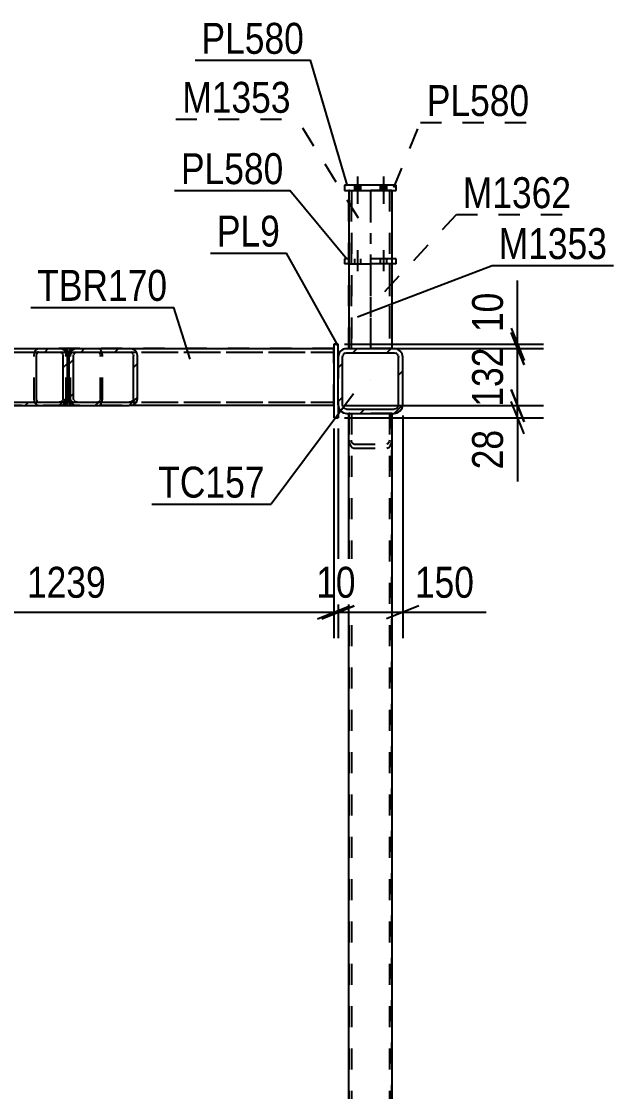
# Model space of a CAD drawing. Header units: millimetres. Extents: x -808 to 381, y -747 to 94.
# Drawn here: x 191 to 245.9, y -192.8 to -93.7 of the extents above; entities that cross this region are included whole.
import ezdxf

# ---------------------------------------------------------------- set-up
doc = ezdxf.new("R2010")
doc.units = ezdxf.units.MM
doc.linetypes.add('DXK_LINE_DOT2', pattern=[3.9198, 1.9599, -1.9599])
doc.linetypes.add('DXK_LINE_DOT3', pattern=[5.9187, 2.979, -0.9799, 0.9799, -0.9799])
doc.styles.add('Arial Narrow', font='ARIALN.TTF', dxfattribs={"height": 0.2})

# ---------------------------------------------------------------- blocks, each defined once
blk = doc.blocks.new('Part-232923327-143128 - 104352')
at = {"color": 7, "linetype": 'DXK_LINE_DOT2'}
for p, q in [((221.367, -109.31), (225.367, -109.31)), ((221.367, -123.953), (221.367, -109.31)), ((221.607, -123.953), (221.607, -109.31)), ((225.127, -109.31), (225.127, -123.953)), ((225.367, -109.31), (225.367, -123.953)), ((225.367, -123.953), (221.367, -123.953))]:
    blk.add_line(p, q, dxfattribs=at)
at = {"color": 7, "linetype": 'DXK_LINE_DOT3'}
blk.add_line((223.367, -109.31), (223.367, -123.953), dxfattribs=at)
blk = doc.blocks.new('Bolt-232923327-143208 - 104352')
at = {"linetype": 'Continuous'}
for points in [[(221.887, -109.31), (222.447, -109.31), (222.447, -108.83), (221.887, -108.83)], [(221.887, -109.31), (222.447, -109.31), (222.447, -108.83), (221.887, -108.83)], [(224.287, -109.31), (224.847, -109.31), (224.847, -108.83), (224.287, -108.83)], [(224.287, -109.31), (224.847, -109.31), (224.847, -108.83), (224.287, -108.83)]]:
    blk.add_hatch(color=1, dxfattribs=at).paths.add_polyline_path(points)
at = {"color": 1, "linetype": 'Continuous'}
for p, q in [((221.887, -108.83), (221.887, -109.31)), ((221.887, -108.83), (221.887, -109.31)), ((222.167, -108.03), (222.167, -110.55)), ((222.167, -108.03), (222.167, -110.55)), ((222.447, -108.83), (222.447, -109.31)), ((222.447, -108.83), (222.447, -109.31)), ((224.287, -108.83), (224.287, -109.31)), ((224.287, -108.83), (224.287, -109.31)), ((224.567, -108.03), (224.567, -110.55)), ((224.567, -108.03), (224.567, -110.55)), ((224.847, -108.83), (224.847, -109.31)), ((224.847, -108.83), (224.847, -109.31))]:
    blk.add_line(p, q, dxfattribs=at)
blk = doc.blocks.new('Part-232923327-104367 - 104352')
at = {"linetype": 'Continuous'}
h = blk.add_hatch(dxfattribs=at)
h.set_pattern_fill('', scale=0.7, style=0, pattern_type=0)
h.set_pattern_definition([(45, (201.0122, -129.23), (-1.57154, 1.57154), [])])
h.paths.add_polyline_path([(196.224, -129.23), (201.012, -129.23), (201.305, -129.181), (201.554, -129.043), (201.72, -128.835), (201.778, -128.59), (201.778, -124.59), (201.72, -124.345), (201.554, -124.138), (201.305, -123.999), (201.012, -123.95), (196.224, -123.95), (195.931, -123.999), (195.683, -124.138), (195.517, -124.345), (195.458, -124.59), (195.458, -128.59), (195.517, -128.835), (195.683, -129.043), (195.931, -129.181)])
h.paths.add_polyline_path([(195.871, -128.713), (195.841, -128.59), (195.841, -124.59), (195.871, -124.468), (195.954, -124.364), (196.078, -124.294), (196.224, -124.27), (201.012, -124.27), (201.159, -124.294), (201.283, -124.364), (201.366, -124.468), (201.395, -124.59), (201.395, -128.59), (201.366, -128.713), (201.283, -128.816), (201.159, -128.886), (201.012, -128.91), (196.224, -128.91), (196.078, -128.886), (195.954, -128.816)])
at = {"color": 2, "linetype": 'Continuous'}
for p, q in [((170.408, -123.95), (189.723, -123.95)), ((194.985, -123.95), (196.224, -123.95)), ((195.517, -124.345), (195.458, -124.59)), ((195.458, -128.59), (195.458, -124.59)), ((195.841, -124.59), (195.871, -124.468)), ((195.841, -128.59), (195.841, -124.59)), ((196.224, -123.95), (195.931, -123.999)), ((196.078, -124.294), (196.224, -124.27)), ((196.224, -123.95), (201.012, -123.95)), ((196.224, -124.27), (201.012, -124.27)), ((201.305, -123.999), (201.012, -123.95)), ((201.012, -124.27), (201.159, -124.294)), ((201.366, -124.468), (201.395, -124.59)), ((201.395, -128.59), (201.395, -124.59)), ((201.778, -124.59), (201.72, -124.345)), ((201.778, -128.59), (201.778, -124.59)), ((195.458, -128.59), (195.517, -128.835)), ((195.871, -128.713), (195.841, -128.59)), ((201.395, -128.59), (201.366, -128.713)), ((201.72, -128.835), (201.778, -128.59)), ((170.408, -129.23), (189.723, -129.23)), ((194.985, -129.23), (196.224, -129.23)), ((195.931, -129.181), (196.224, -129.23)), ((196.224, -128.91), (196.078, -128.886)), ((196.224, -128.91), (201.012, -128.91)), ((196.224, -129.23), (201.012, -129.23)), ((201.159, -128.886), (201.012, -128.91)), ((201.012, -129.23), (201.305, -129.181))]:
    blk.add_line(p, q, dxfattribs=at)
at = {"color": 7, "linetype": 'DXK_LINE_DOT2'}
for p, q in [((170.408, -123.95), (170.408, -129.23)), ((170.408, -124.27), (201.012, -124.27)), ((189.723, -123.95), (194.985, -123.95)), ((196.224, -123.95), (201.012, -123.95)), ((170.408, -128.91), (201.012, -128.91)), ((189.723, -129.23), (194.985, -129.23)), ((196.224, -129.23), (201.012, -129.23))]:
    blk.add_line(p, q, dxfattribs=at)
at = {"color": 2, "linetype": 'Continuous'}
for centre, radius, start, end in [((196.149, -124.68), 0.716, 107.70119, 152.05373), ((196.187, -124.635), 0.358, 107.70119, 152.05373), ((201.05, -124.635), 0.358, 27.94628, 72.29881), ((201.088, -124.68), 0.716, 27.94628, 72.29881), ((196.187, -128.545), 0.358, 207.94628, 252.29881), ((201.05, -128.545), 0.358, 287.70119, 332.05373), ((196.149, -128.5), 0.716, 207.94628, 252.29881), ((201.088, -128.5), 0.716, 287.70119, 332.05373)]:
    blk.add_arc(centre, radius, start, end, dxfattribs=at)
blk = doc.blocks.new('Part-232923327-104368 - 104352')
at = {"linetype": 'Continuous'}
h = blk.add_hatch(dxfattribs=at)
h.set_pattern_fill('', scale=0.7, style=0, pattern_type=0)
h.set_pattern_definition([(45, (194.5106, -129.23), (-1.57154, 1.57154), [])])
h.paths.add_polyline_path([(189.723, -129.23), (194.511, -129.23), (194.804, -129.181), (195.052, -129.043), (195.218, -128.835), (195.277, -128.59), (195.277, -124.59), (195.218, -124.345), (195.052, -124.138), (194.804, -123.999), (194.511, -123.95), (189.723, -123.95), (189.43, -123.999), (189.181, -124.138), (189.015, -124.345), (188.957, -124.59), (188.957, -128.59), (189.015, -128.835), (189.181, -129.043), (189.43, -129.181)])
h.paths.add_polyline_path([(189.369, -128.713), (189.34, -128.59), (189.34, -124.59), (189.369, -124.468), (189.452, -124.364), (189.576, -124.294), (189.723, -124.27), (194.511, -124.27), (194.657, -124.294), (194.781, -124.364), (194.864, -124.468), (194.894, -124.59), (194.894, -128.59), (194.864, -128.713), (194.781, -128.816), (194.657, -128.886), (194.511, -128.91), (189.723, -128.91), (189.576, -128.886), (189.452, -128.816)])
at = {"color": 2, "linetype": 'Continuous'}
for p, q in [((189.015, -124.345), (188.957, -124.59)), ((188.957, -128.59), (188.957, -124.59)), ((189.34, -124.59), (189.369, -124.468)), ((189.34, -128.59), (189.34, -124.59)), ((189.723, -123.95), (189.43, -123.999)), ((189.576, -124.294), (189.723, -124.27)), ((189.723, -123.95), (194.511, -123.95)), ((189.723, -124.27), (194.511, -124.27)), ((192.414, -124.468), (192.399, -124.59)), ((192.399, -124.59), (192.399, -128.59)), ((192.455, -124.364), (192.414, -124.468)), ((192.517, -124.294), (192.455, -124.364)), ((192.591, -124.27), (192.517, -124.294)), ((194.511, -123.95), (194.985, -123.95)), ((194.804, -123.999), (194.511, -123.95)), ((194.511, -124.27), (194.657, -124.294)), ((194.864, -124.468), (194.894, -124.59)), ((194.894, -128.59), (194.894, -124.59)), ((194.985, -123.95), (195.131, -123.999)), ((195.131, -123.999), (195.255, -124.138)), ((195.277, -124.59), (195.218, -124.345)), ((195.255, -124.138), (195.338, -124.345)), ((195.277, -128.59), (195.277, -124.59)), ((195.338, -124.345), (195.368, -124.59)), ((195.368, -128.59), (195.368, -124.59)), ((188.957, -128.59), (189.015, -128.835)), ((189.369, -128.713), (189.34, -128.59)), ((192.399, -128.59), (192.414, -128.713)), ((192.414, -128.713), (192.455, -128.816)), ((192.455, -128.816), (192.517, -128.886)), ((194.894, -128.59), (194.864, -128.713)), ((195.218, -128.835), (195.277, -128.59)), ((195.368, -128.59), (195.338, -128.835)), ((189.43, -129.181), (189.723, -129.23)), ((189.723, -128.91), (189.576, -128.886)), ((189.723, -128.91), (194.511, -128.91)), ((189.723, -129.23), (194.511, -129.23)), ((192.517, -128.886), (192.591, -128.91)), ((194.657, -128.886), (194.511, -128.91)), ((194.511, -129.23), (194.804, -129.181)), ((194.511, -129.23), (194.985, -129.23)), ((195.131, -129.181), (194.985, -129.23)), ((195.255, -129.043), (195.131, -129.181)), ((195.338, -128.835), (195.255, -129.043))]:
    blk.add_line(p, q, dxfattribs=at)
at = {"color": 7, "linetype": 'DXK_LINE_DOT2'}
for p, q in [((189.723, -123.95), (194.511, -123.95)), ((189.723, -124.27), (194.985, -124.27)), ((192.208, -124.59), (192.237, -124.345)), ((192.208, -128.59), (192.208, -124.59)), ((192.237, -124.345), (192.32, -124.138)), ((192.32, -124.138), (192.444, -123.999)), ((192.444, -123.999), (192.591, -123.95)), ((195.058, -124.294), (194.985, -124.27)), ((195.12, -124.364), (195.058, -124.294)), ((195.161, -124.468), (195.12, -124.364)), ((195.176, -124.59), (195.161, -124.468)), ((195.176, -128.59), (195.176, -124.59)), ((192.237, -128.835), (192.208, -128.59)), ((195.058, -128.886), (195.12, -128.816)), ((195.12, -128.816), (195.161, -128.713)), ((195.161, -128.713), (195.176, -128.59)), ((189.723, -128.91), (194.985, -128.91)), ((189.723, -129.23), (194.511, -129.23)), ((192.32, -129.043), (192.237, -128.835)), ((192.444, -129.181), (192.32, -129.043)), ((192.591, -129.23), (192.444, -129.181)), ((194.985, -128.91), (195.058, -128.886))]:
    blk.add_line(p, q, dxfattribs=at)
at = {"color": 2, "linetype": 'Continuous'}
for centre, radius, start, end in [((189.647, -124.68), 0.716, 107.70119, 152.05373), ((189.685, -124.635), 0.358, 107.70119, 152.05373), ((194.548, -124.635), 0.358, 27.94627, 72.2988), ((194.586, -124.68), 0.716, 27.94627, 72.2988), ((189.685, -128.545), 0.358, 207.94627, 252.2988), ((194.548, -128.545), 0.358, 287.70119, 332.05373), ((189.647, -128.5), 0.716, 207.94627, 252.2988), ((194.586, -128.5), 0.716, 287.70119, 332.05373)]:
    blk.add_arc(centre, radius, start, end, dxfattribs=at)
blk = doc.blocks.new('Bolt-232923327-143206 - 104352')
at = {"linetype": 'Continuous'}
for points in [[(221.887, -109.31), (222.447, -109.31), (222.447, -108.83), (221.887, -108.83)], [(221.887, -109.31), (222.447, -109.31), (222.447, -108.83), (221.887, -108.83)], [(224.287, -109.31), (224.847, -109.31), (224.847, -108.83), (224.287, -108.83)], [(224.287, -109.31), (224.847, -109.31), (224.847, -108.83), (224.287, -108.83)]]:
    blk.add_hatch(color=1, dxfattribs=at).paths.add_polyline_path(points)
at = {"color": 1, "linetype": 'Continuous'}
for p, q in [((221.887, -108.83), (221.887, -109.31)), ((221.887, -108.83), (221.887, -109.31)), ((222.167, -108.03), (222.167, -110.55)), ((222.167, -108.03), (222.167, -110.55)), ((222.447, -108.83), (222.447, -109.31)), ((222.447, -108.83), (222.447, -109.31)), ((224.287, -108.83), (224.287, -109.31)), ((224.287, -108.83), (224.287, -109.31)), ((224.567, -108.03), (224.567, -110.55)), ((224.567, -108.03), (224.567, -110.55)), ((224.847, -108.83), (224.847, -109.31)), ((224.847, -108.83), (224.847, -109.31))]:
    blk.add_line(p, q, dxfattribs=at)
blk = doc.blocks.new('Part-232923327-104369 - 104352')
at = {"color": 7, "linetype": 'DXK_LINE_DOT2'}
for p, q in [((219.967, -123.95), (194.314, -123.95)), ((194.314, -124.27), (219.967, -124.27)), ((219.967, -129.23), (219.967, -123.95)), ((194.314, -128.91), (219.967, -128.91)), ((219.967, -129.23), (194.314, -129.23))]:
    blk.add_line(p, q, dxfattribs=at)
blk = doc.blocks.new('Part-232923327-143133 - 104352')
at = {"color": 2, "linetype": 'Continuous'}
for p, q in [((225.767, -108.83), (220.967, -108.83)), ((220.967, -108.83), (220.967, -109.31)), ((225.767, -109.31), (225.767, -108.83)), ((220.967, -109.31), (225.767, -109.31))]:
    blk.add_line(p, q, dxfattribs=at)
blk = doc.blocks.new('Part-232923327-104370 - 104352')
at = {"color": 7, "linetype": 'DXK_LINE_DOT2'}
for p, q in [((170.408, -123.95), (194.985, -123.95)), ((170.408, -129.23), (170.408, -123.95)), ((170.416, -124.137), (170.408, -124.129)), ((170.408, -124.27), (194.985, -124.27)), ((170.499, -124.345), (170.416, -124.137)), ((170.528, -124.59), (170.499, -124.345)), ((170.528, -128.59), (170.528, -124.59)), ((194.985, -123.95), (195.131, -123.999)), ((195.058, -124.294), (194.985, -124.27)), ((195.12, -124.364), (195.058, -124.294)), ((195.161, -124.468), (195.12, -124.364)), ((195.131, -123.999), (195.255, -124.137)), ((195.176, -124.59), (195.161, -124.468)), ((195.176, -128.59), (195.176, -124.59)), ((195.255, -124.137), (195.338, -124.345)), ((195.338, -124.345), (195.368, -124.59)), ((195.368, -128.59), (195.368, -124.59)), ((170.499, -128.835), (170.528, -128.59)), ((195.058, -128.886), (195.12, -128.816)), ((195.12, -128.816), (195.161, -128.712)), ((195.161, -128.712), (195.176, -128.59)), ((195.368, -128.59), (195.338, -128.835)), ((170.408, -128.91), (194.985, -128.91)), ((170.408, -129.051), (170.416, -129.043)), ((194.985, -129.23), (170.408, -129.23)), ((170.416, -129.043), (170.499, -128.835)), ((194.985, -128.91), (195.058, -128.886)), ((195.131, -129.181), (194.985, -129.23)), ((195.255, -129.043), (195.131, -129.181)), ((195.338, -128.835), (195.255, -129.043))]:
    blk.add_line(p, q, dxfattribs=at)
blk = doc.blocks.new('Part-232923327-104394 - 104352')
at = {"color": 2, "linetype": 'Continuous'}
for p, q in [((221.367, -241.722), (221.367, -129.95)), ((225.367, -129.95), (225.367, -241.722))]:
    blk.add_line(p, q, dxfattribs=at)
at = {"color": 7, "linetype": 'DXK_LINE_DOT2'}
for p, q in [((221.367, -129.95), (225.367, -129.95)), ((221.607, -129.95), (221.607, -248.95)), ((225.127, -129.95), (225.127, -248.95))]:
    blk.add_line(p, q, dxfattribs=at)
blk = doc.blocks.new('Part-232923327-143173 - 104352')
at = {"color": 2, "linetype": 'Continuous'}
for p, q in [((220.967, -115.627), (220.967, -116.107)), ((221.367, -115.627), (220.967, -115.627)), ((225.767, -115.627), (225.367, -115.627)), ((225.767, -116.107), (225.767, -115.627)), ((221.367, -116.107), (220.967, -116.107)), ((225.767, -116.107), (225.367, -116.107))]:
    blk.add_line(p, q, dxfattribs=at)
at = {"color": 7, "linetype": 'DXK_LINE_DOT2'}
for p, q in [((225.367, -115.627), (221.367, -115.627)), ((225.367, -116.107), (221.367, -116.107))]:
    blk.add_line(p, q, dxfattribs=at)
blk = doc.blocks.new('Part-232923327-104401 - 104352')
at = {"color": 7, "linetype": 'DXK_LINE_DOT2'}
for p, q in [((225.367, -129.95), (221.367, -129.95)), ((221.367, -129.95), (221.367, -248.95)), ((221.607, -129.95), (221.607, -248.95)), ((225.127, -129.95), (225.127, -248.95)), ((225.367, -248.95), (225.367, -129.95)), ((221.367, -132.416), (221.404, -132.699)), ((221.404, -132.699), (221.508, -132.939)), ((221.626, -132.558), (221.607, -132.416)), ((221.678, -132.678), (221.626, -132.558)), ((221.755, -132.758), (221.678, -132.678)), ((221.847, -132.786), (221.755, -132.758)), ((221.847, -132.786), (224.887, -132.786)), ((224.979, -132.758), (224.887, -132.786)), ((225.057, -132.678), (224.979, -132.758)), ((225.109, -132.558), (225.057, -132.678)), ((225.127, -132.416), (225.109, -132.558)), ((225.227, -132.939), (225.331, -132.699)), ((225.331, -132.699), (225.367, -132.416)), ((221.508, -132.939), (221.664, -133.099)), ((221.664, -133.099), (221.847, -133.156)), ((221.847, -133.156), (224.887, -133.156)), ((224.887, -133.156), (225.071, -133.099)), ((225.071, -133.099), (225.227, -132.939))]:
    blk.add_line(p, q, dxfattribs=at)
blk = doc.blocks.new('Part-232923327-143132 - 104352')
at = {"color": 2, "linetype": 'Continuous'}
for p, q in [((221.367, -109.31), (221.367, -123.95)), ((225.367, -109.31), (225.367, -123.95))]:
    blk.add_line(p, q, dxfattribs=at)
at = {"color": 7, "linetype": 'DXK_LINE_DOT2'}
for p, q in [((225.367, -109.31), (221.367, -109.31)), ((221.607, -109.31), (221.607, -123.953)), ((225.127, -109.31), (225.127, -123.953)), ((221.367, -123.953), (221.367, -123.95)), ((225.367, -123.953), (221.367, -123.953)), ((225.367, -123.95), (225.367, -123.953))]:
    blk.add_line(p, q, dxfattribs=at)
at = {"color": 7, "linetype": 'DXK_LINE_DOT3'}
blk.add_line((223.367, -109.31), (223.367, -123.953), dxfattribs=at)
blk = doc.blocks.new('Part-232923327-104450 - 104352')
at = {"color": 2, "linetype": 'Continuous'}
for p, q in [((219.967, -123.55), (219.967, -123.55)), ((219.967, -123.55), (219.967, -130.35)), ((220.367, -123.55), (219.967, -123.55)), ((220.367, -123.55), (220.367, -123.55)), ((220.367, -124.75), (220.367, -123.55)), ((220.367, -129.15), (220.367, -130.35)), ((220.367, -130.35), (219.967, -130.35)), ((220.367, -130.35), (220.367, -130.35))]:
    blk.add_line(p, q, dxfattribs=at)
at = {"color": 7, "linetype": 'DXK_LINE_DOT2'}
for p, q in [((219.967, -123.55), (220.367, -123.55)), ((220.367, -124.75), (220.367, -129.15)), ((219.967, -130.35), (220.367, -130.35))]:
    blk.add_line(p, q, dxfattribs=at)
blk = doc.blocks.new('Part-232923327-104427 - 104352')
at = {"linetype": 'Continuous'}
h = blk.add_hatch(dxfattribs=at)
h.set_pattern_fill('', scale=0.7, style=0, pattern_type=0)
h.set_pattern_definition([(45, (225.5673, -129.95), (-1.57154, 1.57154), [])])
h.paths.add_polyline_path([(221.167, -129.95), (225.567, -129.95), (225.873, -129.889), (226.133, -129.716), (226.306, -129.456), (226.367, -129.15), (226.367, -124.75), (226.306, -124.444), (226.133, -124.184), (225.873, -124.011), (225.567, -123.95), (221.167, -123.95), (220.861, -124.011), (220.602, -124.184), (220.428, -124.444), (220.367, -124.75), (220.367, -129.15), (220.428, -129.456), (220.602, -129.716), (220.861, -129.889)])
h.paths.add_polyline_path([(220.884, -129.433), (220.798, -129.303), (220.767, -129.15), (220.767, -124.75), (220.798, -124.597), (220.884, -124.467), (221.014, -124.38), (221.167, -124.35), (225.567, -124.35), (225.72, -124.38), (225.85, -124.467), (225.937, -124.597), (225.967, -124.75), (225.967, -129.15), (225.937, -129.303), (225.85, -129.433), (225.72, -129.52), (225.567, -129.55), (221.167, -129.55), (221.014, -129.52)])
at = {"color": 2, "linetype": 'Continuous'}
for p, q in [((220.428, -124.444), (220.367, -124.75)), ((220.367, -124.75), (220.367, -124.75)), ((220.367, -129.15), (220.367, -124.75)), ((220.767, -124.75), (220.798, -124.597)), ((220.767, -124.75), (220.767, -124.75)), ((220.767, -129.15), (220.767, -124.75)), ((221.167, -123.95), (220.861, -124.011)), ((221.014, -124.38), (221.167, -124.35)), ((221.167, -123.95), (221.167, -123.95)), ((221.167, -123.95), (225.567, -123.95)), ((221.167, -124.35), (221.167, -124.35)), ((221.167, -124.35), (225.567, -124.35)), ((225.567, -123.95), (225.567, -123.95)), ((225.873, -124.011), (225.567, -123.95)), ((225.567, -124.35), (225.567, -124.35)), ((225.567, -124.35), (225.72, -124.38)), ((225.937, -124.597), (225.967, -124.75)), ((225.967, -124.75), (225.967, -124.75)), ((225.967, -129.15), (225.967, -124.75)), ((226.367, -124.75), (226.306, -124.444)), ((226.367, -124.75), (226.367, -124.75)), ((226.367, -129.15), (226.367, -124.75)), ((220.367, -129.15), (220.367, -129.15)), ((220.367, -129.15), (220.428, -129.456)), ((220.767, -129.15), (220.767, -129.15)), ((220.798, -129.303), (220.767, -129.15)), ((221.167, -129.55), (221.014, -129.52)), ((221.167, -129.55), (221.167, -129.55)), ((221.167, -129.55), (225.567, -129.55)), ((225.72, -129.52), (225.567, -129.55)), ((225.567, -129.55), (225.567, -129.55)), ((225.967, -129.15), (225.937, -129.303)), ((225.967, -129.15), (225.967, -129.15)), ((226.306, -129.456), (226.367, -129.15)), ((226.367, -129.15), (226.367, -129.15)), ((220.861, -129.889), (221.167, -129.95)), ((221.167, -129.95), (221.167, -129.95)), ((221.167, -129.95), (225.567, -129.95)), ((225.567, -129.95), (225.873, -129.889)), ((225.567, -129.95), (225.567, -129.95))]:
    blk.add_line(p, q, dxfattribs=at)
at = {"color": 7, "linetype": 'DXK_LINE_DOT3'}
blk.add_line((223.367, -126.95), (223.367, -126.95), dxfattribs=at)
at = {"color": 2, "linetype": 'Continuous'}
for centre, radius, start, end in [((221.167, -124.75), 0.8, 112.5, 157.5), ((221.167, -124.75), 0.4, 112.5, 157.5), ((225.567, -124.75), 0.4, 22.5, 67.5), ((225.567, -124.75), 0.8, 22.5, 67.5), ((221.167, -129.15), 0.8, 202.5, 247.5), ((221.167, -129.15), 0.4, 202.5, 247.5), ((225.567, -129.15), 0.4, 292.5, 337.5), ((225.567, -129.15), 0.8, 292.5, 337.5)]:
    blk.add_arc(centre, radius, start, end, dxfattribs=at)
blk = doc.blocks.new('Part-232923327-104435 - 104352')
at = {"color": 7, "linetype": 'DXK_LINE_DOT2'}
for p, q in [((195.397, -124.345), (195.368, -124.59)), ((195.368, -128.59), (195.368, -124.59)), ((195.48, -124.138), (195.397, -124.345)), ((195.604, -123.999), (195.48, -124.138)), ((195.559, -124.59), (195.574, -124.468)), ((195.559, -128.59), (195.559, -124.59)), ((195.574, -124.468), (195.615, -124.364)), ((195.751, -123.95), (195.604, -123.999)), ((195.615, -124.364), (195.677, -124.294)), ((195.677, -124.294), (195.751, -124.27)), ((195.751, -123.95), (201.012, -123.95)), ((195.751, -124.27), (219.967, -124.27)), ((198.291, -123.999), (198.144, -123.95)), ((198.144, -124.27), (198.218, -124.294)), ((198.218, -124.294), (198.28, -124.364)), ((198.28, -124.364), (198.321, -124.468)), ((198.415, -124.138), (198.291, -123.999)), ((198.321, -124.468), (198.336, -124.59)), ((198.336, -128.59), (198.336, -124.59)), ((198.498, -124.345), (198.415, -124.138)), ((198.527, -124.59), (198.498, -124.345)), ((198.527, -128.59), (198.527, -124.59)), ((219.967, -123.95), (219.967, -129.23)), ((195.368, -128.59), (195.397, -128.835)), ((195.574, -128.713), (195.559, -128.59)), ((195.615, -128.816), (195.574, -128.713)), ((195.677, -128.886), (195.615, -128.816)), ((198.28, -128.816), (198.218, -128.886)), ((198.321, -128.713), (198.28, -128.816)), ((198.336, -128.59), (198.321, -128.713)), ((198.498, -128.835), (198.527, -128.59)), ((195.397, -128.835), (195.48, -129.043)), ((195.48, -129.043), (195.604, -129.181)), ((195.604, -129.181), (195.751, -129.23)), ((195.751, -128.91), (195.677, -128.886)), ((195.751, -128.91), (219.967, -128.91)), ((195.751, -129.23), (201.012, -129.23)), ((198.218, -128.886), (198.144, -128.91)), ((198.144, -129.23), (198.291, -129.181)), ((198.291, -129.181), (198.415, -129.043)), ((198.415, -129.043), (198.498, -128.835))]:
    blk.add_line(p, q, dxfattribs=at)
at = {"color": 2, "linetype": 'Continuous'}
for p, q in [((201.012, -123.95), (219.967, -123.95)), ((219.967, -129.23), (201.012, -129.23))]:
    blk.add_line(p, q, dxfattribs=at)
blk = doc.blocks.new('Part-232923327-143172 - 104352')
at = {"color": 7, "linetype": 'DXK_LINE_DOT2'}
for p, q in [((221.367, -116.107), (225.367, -116.107)), ((221.367, -123.953), (221.367, -116.107)), ((221.607, -123.953), (221.607, -116.107)), ((225.127, -116.107), (225.127, -123.953)), ((225.367, -116.107), (225.367, -123.953)), ((225.367, -123.953), (221.367, -123.953))]:
    blk.add_line(p, q, dxfattribs=at)
at = {"color": 7, "linetype": 'DXK_LINE_DOT3'}
blk.add_line((223.367, -116.107), (223.367, -123.953), dxfattribs=at)
blk = doc.blocks.new('Part-232923327-143129 - 104352')
at = {"color": 7, "linetype": 'DXK_LINE_DOT2'}
for p, q in [((225.767, -108.83), (220.967, -108.83)), ((220.967, -108.83), (220.967, -109.31)), ((225.767, -109.31), (225.767, -108.83)), ((220.967, -109.31), (225.767, -109.31))]:
    blk.add_line(p, q, dxfattribs=at)
blk = doc.blocks.new('Bolt-232923327-143226 - 104352')
at = {"color": 1, "linetype": 'DXK_LINE_DOT2'}
for p, q in [((222.167, -114.827), (222.167, -117.347)), ((222.167, -114.827), (222.167, -117.347)), ((224.567, -114.827), (224.567, -117.347)), ((224.567, -114.827), (224.567, -117.347)), ((221.887, -115.627), (221.887, -116.107)), ((221.887, -115.627), (221.887, -116.107)), ((222.447, -115.627), (222.447, -116.107)), ((222.447, -115.627), (222.447, -116.107)), ((224.287, -115.627), (224.287, -116.107)), ((224.287, -115.627), (224.287, -116.107)), ((224.847, -115.627), (224.847, -116.107)), ((224.847, -115.627), (224.847, -116.107))]:
    blk.add_line(p, q, dxfattribs=at)
blk = doc.blocks.new('StraightDimension-232923327-109334 - 104352')
at = {"color": 7, "linetype": 'Continuous'}
for p, q in [((236.407, -122.45), (237.607, -125.45)), ((220.967, -123.95), (239.407, -123.95)), ((237.007, -129.23), (237.007, -123.95)), ((237.607, -130.73), (236.407, -127.73)), ((220.967, -129.23), (239.407, -129.23))]:
    blk.add_line(p, q, dxfattribs=at)
at = {"color": 0}
blk.add_wipeout([(236.257, -123.248), (232.057, -123.248), (232.057, -129.932), (236.257, -129.932)], dxfattribs=at)
at = {"color": 3, "style": 'Arial Narrow'}
blk.add_text('132', height=2.8633, rotation=90.00021, dxfattribs=at).set_placement((235.657, -129.332))
blk = doc.blocks.new('StraightDimension-232923327-109333 - 104352')
at = {"color": 7, "linetype": 'Continuous'}
for p, q in [((237.007, -123.55), (237.007, -117.644)), ((237.007, -123.55), (237.007, -117.644)), ((236.407, -122.05), (237.607, -125.05)), ((237.607, -125.45), (236.407, -122.45)), ((220.967, -123.55), (239.407, -123.55)), ((237.007, -123.95), (237.007, -123.55)), ((220.967, -123.95), (239.407, -123.95))]:
    blk.add_line(p, q, dxfattribs=at)
at = {"color": 0}
blk.add_wipeout([(236.257, -118.169), (232.057, -118.169), (232.057, -123.025), (236.257, -123.025)], dxfattribs=at)
at = {"color": 3, "style": 'Arial Narrow'}
blk.add_text('10', height=2.8633, rotation=90.00021, dxfattribs=at).set_placement((235.657, -122.425))
blk = doc.blocks.new('StraightDimension-232923327-109335 - 104352')
at = {"color": 7, "linetype": 'Continuous'}
for p, q in [((236.407, -127.73), (237.607, -130.73)), ((220.967, -129.23), (239.407, -129.23)), ((237.607, -131.85), (236.407, -128.85)), ((237.007, -130.35), (237.007, -129.23)), ((220.967, -130.35), (239.407, -130.35)), ((237.007, -130.35), (237.007, -136.256)), ((237.007, -130.35), (237.007, -136.256))]:
    blk.add_line(p, q, dxfattribs=at)
at = {"color": 0}
blk.add_wipeout([(236.257, -130.875), (232.057, -130.875), (232.057, -135.731), (236.257, -135.731)], dxfattribs=at)
at = {"color": 3, "style": 'Arial Narrow'}
blk.add_text('28', height=2.8633, rotation=90.00021, dxfattribs=at).set_placement((235.657, -135.131))
blk = doc.blocks.new('StraightDimension-232923327-110036 - 104352')
at = {"color": 7, "linetype": 'Continuous'}
for p, q in [((226.367, -130.15), (226.367, -150.771)), ((220.367, -131.35), (220.367, -150.771)), ((218.867, -148.971), (221.867, -147.771)), ((220.367, -148.371), (226.367, -148.371)), ((227.867, -147.771), (224.867, -148.971)), ((226.367, -148.371), (234.102, -148.371)), ((226.367, -148.371), (234.102, -148.371))]:
    blk.add_line(p, q, dxfattribs=at)
at = {"color": 0}
blk.add_wipeout([(233.577, -147.621), (233.577, -143.421), (226.892, -143.421), (226.892, -147.621)], dxfattribs=at)
at = {"color": 3, "style": 'Arial Narrow'}
blk.add_text('150', height=2.8633, dxfattribs=at).set_placement((227.492, -147.021))
blk = doc.blocks.new('StraightDimension-232923327-110037 - 104352')
at = {"color": 7, "linetype": 'Continuous'}
for p, q in [((219.967, -131.35), (219.967, -150.771)), ((220.367, -131.35), (220.367, -150.771)), ((218.467, -148.971), (221.467, -147.771)), ((221.867, -147.771), (218.867, -148.971)), ((219.967, -148.371), (220.367, -148.371))]:
    blk.add_line(p, q, dxfattribs=at)
at = {"color": 0}
blk.add_wipeout([(222.595, -147.621), (222.595, -143.421), (217.739, -143.421), (217.739, -147.621)], dxfattribs=at)
at = {"color": 3, "style": 'Arial Narrow'}
blk.add_text('10', height=2.8633, dxfattribs=at).set_placement((218.339, -147.021))
blk = doc.blocks.new('StraightDimension-232923327-110038 - 104352')
at = {"color": 7, "linetype": 'Continuous'}
for p, q in [((170.408, -130.63), (170.408, -150.771)), ((219.967, -131.35), (219.967, -150.771)), ((171.908, -147.771), (168.908, -148.971)), ((170.408, -148.371), (219.967, -148.371)), ((218.467, -148.971), (221.467, -147.771))]:
    blk.add_line(p, q, dxfattribs=at)
at = {"color": 0}
blk.add_wipeout([(199.444, -147.621), (199.444, -143.421), (190.932, -143.421), (190.932, -147.621)], dxfattribs=at)
at = {"color": 3, "style": 'Arial Narrow'}
blk.add_text('1239', height=2.8633, dxfattribs=at).set_placement((191.532, -147.021))
blk = doc.blocks.new('Mark-232923327-107419 - 104352')
at = {"color": 30, "linetype": 'Continuous'}
for p in [(208.541, -115.103), (220.367, -123.694)]:
    blk.add_line(p, (215.589, -115.103), dxfattribs=at)
at = {"color": 0}
blk.add_wipeout([(214.989, -114.503), (214.989, -111.503), (209.141, -111.503), (209.141, -114.503)], dxfattribs=at)
blk.add_wipeout([(214.989, -114.503), (214.989, -111.503), (209.141, -111.503), (209.141, -114.503)], dxfattribs=at)
at = {"color": 3, "style": 'Arial Narrow'}
blk.add_text('PL9', height=2.8633, dxfattribs=at).set_placement((209.141, -114.503))
blk = doc.blocks.new('Mark-232923327-161774 - 104352')
at = {"color": 30, "linetype": 'Continuous'}
for p, q in [((222.179, -121.013), (234.661, -116.261)), ((234.661, -116.261), (245.913, -116.261))]:
    blk.add_line(p, q, dxfattribs=at)
at = {"color": 0}
blk.add_wipeout([(245.313, -115.661), (245.313, -112.661), (235.261, -112.661), (235.261, -115.661)], dxfattribs=at)
blk.add_wipeout([(245.313, -115.661), (245.313, -112.661), (235.261, -112.661), (235.261, -115.661)], dxfattribs=at)
at = {"color": 3, "style": 'Arial Narrow'}
blk.add_text('M1353', height=2.8633, dxfattribs=at).set_placement((235.261, -115.661))
blk = doc.blocks.new('Mark-232923327-107413 - 104352')
at = {"color": 30, "linetype": 'Continuous'}
for p in [(221.801, -128.137), (203.103, -138.348)]:
    blk.add_line(p, (214.167, -138.348), dxfattribs=at)
at = {"color": 0}
blk.add_wipeout([(213.567, -137.748), (213.567, -134.748), (203.703, -134.748), (203.703, -137.748)], dxfattribs=at)
blk.add_wipeout([(213.567, -137.748), (213.567, -134.748), (203.703, -134.748), (203.703, -137.748)], dxfattribs=at)
at = {"color": 3, "style": 'Arial Narrow'}
blk.add_text('TC157', height=2.8633, dxfattribs=at).set_placement((203.703, -137.748))
blk = doc.blocks.new('Mark-232923327-107416 - 104352')
at = {"color": 30, "linetype": 'Continuous'}
for p in [(191.888, -120.131), (206.666, -124.941)]:
    blk.add_line(p, (205.143, -120.131), dxfattribs=at)
at = {"color": 0}
blk.add_wipeout([(204.543, -119.531), (204.543, -116.531), (192.488, -116.531), (192.488, -119.531)], dxfattribs=at)
blk.add_wipeout([(204.543, -119.531), (204.543, -116.531), (192.488, -116.531), (192.488, -119.531)], dxfattribs=at)
at = {"color": 3, "style": 'Arial Narrow'}
blk.add_text('TBR170', height=2.8633, dxfattribs=at).set_placement((192.488, -119.531))
blk = doc.blocks.new('Mark-232923327-161768 - 104352')
at = {"color": 30, "linetype": 'DXK_LINE_DOT2'}
for p in [(205.333, -102.715), (222.253, -111.883)]:
    blk.add_line(p, (216.584, -102.715), dxfattribs=at)
at = {"color": 0}
blk.add_wipeout([(215.984, -102.115), (215.984, -99.115), (205.933, -99.115), (205.933, -102.115)], dxfattribs=at)
blk.add_wipeout([(215.984, -102.115), (215.984, -99.115), (205.933, -99.115), (205.933, -102.115)], dxfattribs=at)
at = {"color": 3, "style": 'Arial Narrow'}
blk.add_text('M1353', height=2.8633, dxfattribs=at).set_placement((205.933, -102.115))
blk = doc.blocks.new('Mark-232923327-161771 - 104352')
at = {"color": 30, "linetype": 'DXK_LINE_DOT2'}
for p, q in [((225.543, -109.048), (227.998, -103.014)), ((227.998, -103.014), (238.702, -103.014))]:
    blk.add_line(p, q, dxfattribs=at)
at = {"color": 0}
blk.add_wipeout([(238.102, -102.414), (238.102, -99.414), (228.598, -99.414), (228.598, -102.414)], dxfattribs=at)
blk.add_wipeout([(238.102, -102.414), (238.102, -99.414), (228.598, -99.414), (228.598, -102.414)], dxfattribs=at)
at = {"color": 3, "style": 'Arial Narrow'}
blk.add_text('PL580', height=2.8633, dxfattribs=at).set_placement((228.598, -102.414))
blk = doc.blocks.new('Mark-232923327-161777 - 104352')
at = {"color": 30, "linetype": 'DXK_LINE_DOT2'}
for p, q in [((224.71, -118.657), (231.336, -111.546)), ((231.336, -111.546), (242.588, -111.546))]:
    blk.add_line(p, q, dxfattribs=at)
at = {"color": 0}
blk.add_wipeout([(241.988, -110.946), (241.988, -107.946), (231.936, -107.946), (231.936, -110.946)], dxfattribs=at)
blk.add_wipeout([(241.988, -110.946), (241.988, -107.946), (231.936, -107.946), (231.936, -110.946)], dxfattribs=at)
at = {"color": 3, "style": 'Arial Narrow'}
blk.add_text('M1362', height=2.8633, dxfattribs=at).set_placement((231.936, -110.946))
blk = doc.blocks.new('Mark-232923327-161780 - 104352')
at = {"color": 30, "linetype": 'Continuous'}
for p in [(205.207, -109.323), (221.177, -115.664)]:
    blk.add_line(p, (215.911, -109.323), dxfattribs=at)
at = {"color": 0}
blk.add_wipeout([(215.311, -108.723), (215.311, -105.723), (205.807, -105.723), (205.807, -108.723)], dxfattribs=at)
blk.add_wipeout([(215.311, -108.723), (215.311, -105.723), (205.807, -105.723), (205.807, -108.723)], dxfattribs=at)
at = {"color": 3, "style": 'Arial Narrow'}
blk.add_text('PL580', height=2.8633, dxfattribs=at).set_placement((205.807, -108.723))
blk = doc.blocks.new('Mark-232923327-161797 - 104352')
at = {"color": 30, "linetype": 'Continuous'}
for p in [(207.11, -97.254), (221.254, -108.889)]:
    blk.add_line(p, (217.814, -97.254), dxfattribs=at)
at = {"color": 0}
blk.add_wipeout([(217.214, -96.654), (217.214, -93.654), (207.71, -93.654), (207.71, -96.654)], dxfattribs=at)
blk.add_wipeout([(217.214, -96.654), (217.214, -93.654), (207.71, -93.654), (207.71, -96.654)], dxfattribs=at)
at = {"color": 3, "style": 'Arial Narrow'}
blk.add_text('PL580', height=2.8633, dxfattribs=at).set_placement((207.71, -96.654))

msp = doc.modelspace()

# ---------------------------------------------------------------- block references
for name in ['Part-232923327-143133 - 104352', 'Part-232923327-143129 - 104352', 'Bolt-232923327-143208 - 104352', 'Bolt-232923327-143206 - 104352', 'Part-232923327-143128 - 104352', 'Part-232923327-143132 - 104352', 'Bolt-232923327-143226 - 104352', 'Part-232923327-143173 - 104352', 'Part-232923327-143172 - 104352', 'Part-232923327-104450 - 104352', 'Part-232923327-104367 - 104352', 'Part-232923327-104370 - 104352', 'Part-232923327-104368 - 104352', 'Part-232923327-104369 - 104352', 'Part-232923327-104435 - 104352', 'Part-232923327-104427 - 104352', 'Part-232923327-104394 - 104352', 'Part-232923327-104401 - 104352']:
    msp.add_blockref(name, (0, 0))

# ---------------------------------------------------------------- next in the draw order: block references
for name in ['Mark-232923327-161771 - 104352', 'Mark-232923327-107419 - 104352', 'Mark-232923327-107416 - 104352', 'StraightDimension-232923327-109334 - 104352']:
    msp.add_blockref(name, (0, 0))

# ---------------------------------------------------------------- next in the draw order: block references
for name in ['Mark-232923327-161768 - 104352', 'StraightDimension-232923327-109333 - 104352', 'StraightDimension-232923327-109335 - 104352']:
    msp.add_blockref(name, (0, 0))

# ---------------------------------------------------------------- next in the draw order: block references
for name in ['Mark-232923327-161780 - 104352', 'Mark-232923327-161774 - 104352', 'StraightDimension-232923327-110036 - 104352']:
    msp.add_blockref(name, (0, 0))

# ---------------------------------------------------------------- next in the draw order: block references
for name in ['Mark-232923327-161797 - 104352', 'Mark-232923327-161777 - 104352', 'StraightDimension-232923327-110037 - 104352']:
    msp.add_blockref(name, (0, 0))

# ---------------------------------------------------------------- next in the draw order: block references
msp.add_blockref('StraightDimension-232923327-110038 - 104352', (0, 0))

# ---------------------------------------------------------------- next in the draw order: block references
msp.add_blockref('Mark-232923327-107413 - 104352', (0, 0))

doc.saveas('drawing.dxf')
